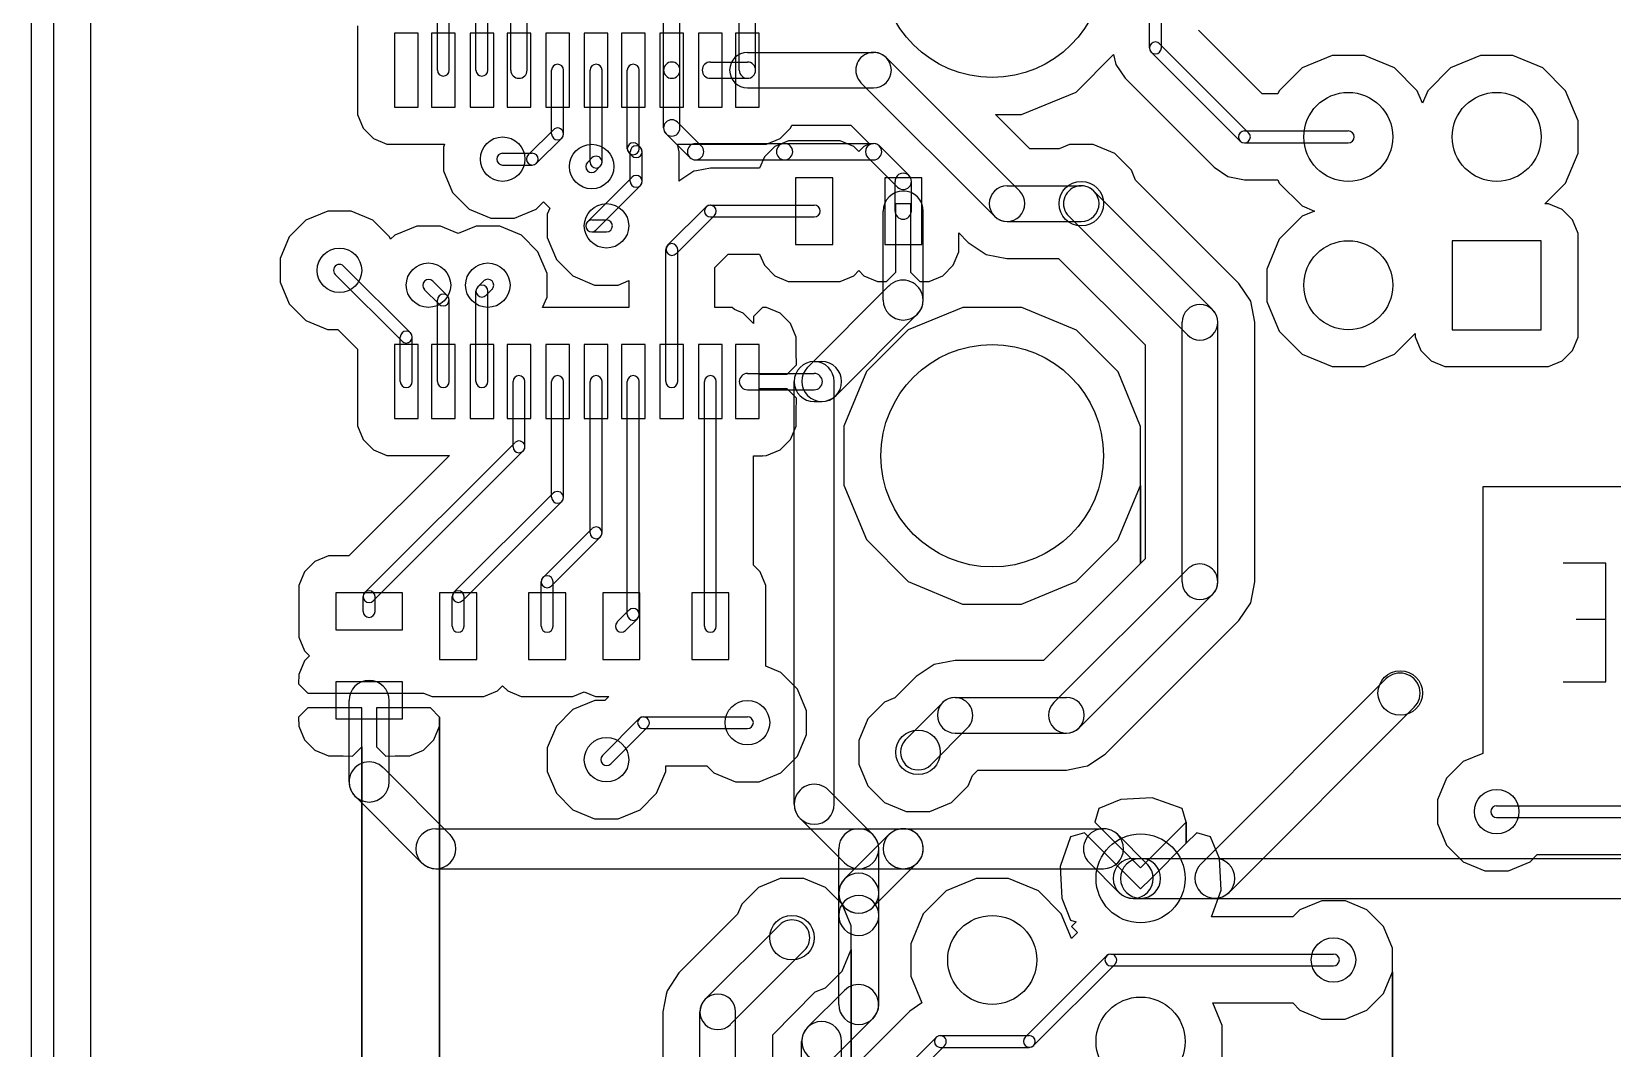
# Model space of a CAD drawing. Extents: x -29274 to 69862, y 24345 to 162744.
# Drawn here: x -8575 to 2080, y 58224 to 65080 of the extents above; entities that cross this region are included whole.
import ezdxf

# ---------------------------------------------------------------- set-up
doc = ezdxf.new("R2010")
doc.units = 0
doc.layers.add('BLACK', color=1, linetype='CONTINUOUS')

msp = doc.modelspace()

# ---------------------------------------------------------------- linework, layer by layer
at = {"layer": 'BLACK'}
for p, q in [((-8575, 26120), (-8575, 77770)), ((-8425, 26120), (-8425, 77770)), ((-8175, 26230), (-8175, 77445)), ((-8175, 26230), (-8175, 77445)), ((-3805, 64820), (-3805, 66520)), ((-3695, 64820), (-3695, 66520)), ((-5580, 64820), (-5580, 66430)), ((-5500, 64820), (-5500, 66430)), ((-1040, 64970), (-1040, 66070)), ((-960, 64970), (-960, 66070)), ((-4315, 64820), (-4315, 65810)), ((-4205, 64820), (-4205, 65810)), ((-5345, 64820), (-5345, 65480)), ((-5235, 64820), (-5235, 65480)), ((-5840, 64820), (-5840, 65220)), ((-5760, 64820), (-5760, 65220)), ((-6379, 65120), (-6379, 65021)), ((-6379, 65120), (-6379, 65021)), ((-6379, 65021), (-6379, 64521)), ((-6379, 65021), (-6379, 64521)), ((-5970, 65070), (-6130, 65070)), ((-6130, 65070), (-6130, 64570)), ((-5970, 64570), (-5970, 65070)), ((-5720, 65070), (-5880, 65070)), ((-5880, 65070), (-5880, 64570)), ((-5720, 64570), (-5720, 65070)), ((-5460, 65070), (-5620, 65070)), ((-5620, 65070), (-5620, 64570)), ((-5460, 64570), (-5460, 65070)), ((-5210, 65070), (-5370, 65070)), ((-5370, 65070), (-5370, 64570)), ((-5210, 64570), (-5210, 65070)), ((-4950, 65070), (-5110, 65070)), ((-5110, 65070), (-5110, 64570)), ((-4950, 64570), (-4950, 65070)), ((-4690, 65070), (-4850, 65070)), ((-4850, 65070), (-4850, 64570)), ((-4690, 64570), (-4690, 65070)), ((-4440, 65070), (-4600, 65070)), ((-4600, 65070), (-4600, 64570)), ((-4440, 64570), (-4440, 65070)), ((-4180, 65070), (-4340, 65070)), ((-4340, 65070), (-4340, 64570)), ((-4180, 64570), (-4180, 65070)), ((-3920, 65070), (-4080, 65070)), ((-4080, 65070), (-4080, 64570)), ((-3920, 64570), (-3920, 65070)), ((-3670, 65070), (-3830, 65070)), ((-3830, 65070), (-3830, 64570)), ((-3670, 64570), (-3670, 65070)), ((-972, 64998), (-372, 64398)), ((-280, 64660), (-710, 65090)), ((-280, 64660), (-710, 65090)), ((-3750, 64940), (-2900, 64940)), ((-1915, 64005), (-2815, 64905)), ((-1534, 64672), (-1282, 64925)), ((-1534, 64672), (-1282, 64925)), ((-1282, 64925), (-1268, 64859)), ((-1282, 64925), (-1268, 64859)), ((-1028, 64942), (-428, 64342)), ((191, 64919), (-11, 64835)), ((191, 64919), (-11, 64835)), ((409, 64919), (191, 64919)), ((409, 64919), (191, 64919)), ((611, 64835), (409, 64919)), ((611, 64835), (409, 64919)), ((1191, 64919), (989, 64835)), ((1191, 64919), (989, 64835)), ((1409, 64919), (1191, 64919)), ((1409, 64919), (1191, 64919)), ((1611, 64835), (1409, 64919)), ((1611, 64835), (1409, 64919)), ((-5070, 64390), (-5070, 64820)), ((-4990, 64390), (-4990, 64820)), ((-4810, 64200), (-4810, 64820)), ((-4730, 64200), (-4730, 64820)), ((-4560, 64290), (-4560, 64820)), ((-4480, 64290), (-4480, 64820)), ((-4315, 64430), (-4315, 64820)), ((-4205, 64430), (-4205, 64820)), ((-4000, 64875), (-3750, 64875)), ((-1268, 64859), (-1205, 64765)), ((-1268, 64859), (-1205, 64765)), ((-11, 64835), (-165, 64681)), ((-11, 64835), (-165, 64681)), ((765, 64681), (611, 64835)), ((765, 64681), (611, 64835)), ((989, 64835), (835, 64681)), ((989, 64835), (835, 64681)), ((1765, 64681), (1611, 64835)), ((1765, 64681), (1611, 64835)), ((-4000, 64765), (-3750, 64765)), ((-3750, 64700), (-2900, 64700)), ((-2085, 63835), (-2985, 64735)), ((-1205, 64765), (-605, 64165)), ((-1205, 64765), (-605, 64165)), ((-165, 64681), (-174, 64660)), ((-165, 64681), (-174, 64660)), ((800, 64597), (765, 64681)), ((800, 64597), (765, 64681)), ((835, 64681), (800, 64597)), ((835, 64681), (800, 64597)), ((1849, 64479), (1765, 64681)), ((1849, 64479), (1765, 64681)), ((-6130, 64570), (-5970, 64570)), ((-5880, 64570), (-5720, 64570)), ((-5620, 64570), (-5460, 64570)), ((-5370, 64570), (-5210, 64570)), ((-5110, 64570), (-4950, 64570)), ((-4850, 64570), (-4690, 64570)), ((-4600, 64570), (-4440, 64570)), ((-4340, 64570), (-4180, 64570)), ((-4080, 64570), (-3920, 64570)), ((-3830, 64570), (-3670, 64570)), ((-1902, 64520), (-1534, 64672)), ((-1902, 64520), (-1534, 64672)), ((-174, 64660), (-280, 64660)), ((-174, 64660), (-280, 64660)), ((-6379, 64521), (-6341, 64429)), ((-6379, 64521), (-6341, 64429)), ((-4221, 64469), (-4061, 64309)), ((-1847, 64290), (-2077, 64520)), ((-2077, 64520), (-1902, 64520)), ((-1847, 64290), (-2077, 64520)), ((-2077, 64520), (-1902, 64520)), ((1849, 64261), (1849, 64479)), ((1849, 64261), (1849, 64479)), ((-6341, 64429), (-6271, 64359)), ((-6341, 64429), (-6271, 64359)), ((-6271, 64359), (-6180, 64321)), ((-6271, 64359), (-6180, 64321)), ((-5228, 64248), (-5058, 64418)), ((-5172, 64192), (-5002, 64362)), ((-4299, 64391), (-4139, 64231)), ((-3621, 64321), (-3529, 64359)), ((-3621, 64321), (-3529, 64359)), ((-3529, 64359), (-3459, 64429)), ((-3529, 64359), (-3459, 64429)), ((-3459, 64429), (-3451, 64450)), ((-3459, 64429), (-3451, 64450)), ((-3451, 64450), (-3054, 64450)), ((-3451, 64450), (-3054, 64450)), ((-3054, 64450), (-2927, 64323)), ((-3054, 64450), (-2927, 64323)), ((-400, 64410), (300, 64410)), ((-6180, 64321), (-6081, 64321)), ((-6180, 64321), (-6081, 64321)), ((-6081, 64321), (-5930, 64321)), ((-6081, 64321), (-5930, 64321)), ((-5930, 64321), (-5921, 64321)), ((-5930, 64321), (-5921, 64321)), ((-5921, 64321), (-5831, 64321)), ((-5921, 64321), (-5831, 64321)), ((-5831, 64321), (-5791, 64321)), ((-5831, 64321), (-5791, 64321)), ((-5791, 64321), (-5799, 64300)), ((-5791, 64321), (-5799, 64300)), ((-5799, 64300), (-5799, 64141)), ((-5799, 64300), (-5799, 64141)), ((-5400, 64260), (-5200, 64260)), ((-4548, 64262), (-4528, 64242)), ((-4540, 64070), (-4540, 64270)), ((-4492, 64318), (-4472, 64298)), ((-4460, 64070), (-4460, 64270)), ((-4210, 64270), (-4221, 64320)), ((-4221, 64320), (-4160, 64320)), ((-4210, 64270), (-4221, 64320)), ((-4221, 64320), (-4160, 64320)), ((-4210, 64071), (-4210, 64270)), ((-4210, 64071), (-4210, 64270)), ((-4160, 64320), (-4160, 64322)), ((-4160, 64322), (-4158, 64320)), ((-4160, 64320), (-4160, 64322)), ((-4160, 64322), (-4158, 64320)), ((-4158, 64320), (-4131, 64321)), ((-4158, 64320), (-4131, 64321)), ((-4131, 64321), (-4131, 64322)), ((-4131, 64322), (-4130, 64321)), ((-4131, 64321), (-4131, 64322)), ((-4131, 64322), (-4130, 64321)), ((-4130, 64321), (-4031, 64321)), ((-4130, 64321), (-4031, 64321)), ((-4100, 64325), (-3500, 64325)), ((-4031, 64321), (-3880, 64321)), ((-4031, 64321), (-3880, 64321)), ((-3880, 64321), (-3871, 64321)), ((-3880, 64321), (-3871, 64321)), ((-3871, 64321), (-3781, 64321)), ((-3871, 64321), (-3781, 64321)), ((-3781, 64321), (-3621, 64321)), ((-3781, 64321), (-3621, 64321)), ((-3566, 64306), (-3636, 64236)), ((-3566, 64306), (-3636, 64236)), ((-3474, 64344), (-3566, 64306)), ((-3474, 64344), (-3566, 64306)), ((-3500, 64325), (-2900, 64325)), ((-3224, 64344), (-3474, 64344)), ((-3224, 64344), (-3474, 64344)), ((-3125, 64344), (-3224, 64344)), ((-3125, 64344), (-3224, 64344)), ((-3034, 64306), (-3125, 64344)), ((-3034, 64306), (-3125, 64344)), ((-3000, 64272), (-3034, 64306)), ((-3000, 64272), (-3034, 64306)), ((-2966, 64306), (-3000, 64272)), ((-2966, 64306), (-3000, 64272)), ((-2927, 64323), (-2966, 64306)), ((-2927, 64323), (-2966, 64306)), ((-2661, 64109), (-2861, 64309)), ((-1649, 64290), (-1847, 64290)), ((-1649, 64290), (-1847, 64290)), ((-1579, 64319), (-1649, 64290)), ((-1579, 64319), (-1649, 64290)), ((-1420, 64319), (-1579, 64319)), ((-1420, 64319), (-1579, 64319)), ((-1274, 64258), (-1420, 64319)), ((-1274, 64258), (-1420, 64319)), ((-1162, 64146), (-1274, 64258)), ((-1162, 64146), (-1274, 64258)), ((-400, 64330), (300, 64330)), ((1765, 64059), (1849, 64261)), ((1765, 64059), (1849, 64261)), ((-5400, 64180), (-5200, 64180)), ((-4828, 64198), (-4798, 64228)), ((-4772, 64142), (-4742, 64172)), ((-4100, 64215), (-3500, 64215)), ((-4000, 64160), (-4094, 64142)), ((-4000, 64160), (-4094, 64142)), ((-3668, 64160), (-4000, 64160)), ((-3668, 64160), (-4000, 64160)), ((-3636, 64236), (-3668, 64160)), ((-3636, 64236), (-3668, 64160)), ((-3500, 64215), (-2900, 64215)), ((-2739, 64031), (-2939, 64231)), ((-1134, 64078), (-1162, 64146)), ((-1134, 64078), (-1162, 64146)), ((-605, 64165), (-511, 64102)), ((-605, 64165), (-511, 64102)), ((-5799, 64141), (-5738, 63994)), ((-5799, 64141), (-5738, 63994)), ((-4528, 64098), (-4828, 63798)), ((-4472, 64042), (-4772, 63742)), ((-4206, 64075), (-4210, 64071)), ((-4206, 64075), (-4210, 64071)), ((-4112, 64138), (-4206, 64075)), ((-4112, 64138), (-4206, 64075)), ((-4094, 64142), (-4112, 64138)), ((-4094, 64142), (-4112, 64138)), ((-3425, 64095), (-3425, 63645)), ((-3175, 64095), (-3425, 64095)), ((-3175, 63645), (-3175, 64095)), ((-2825, 64095), (-2825, 63645)), ((-2575, 64095), (-2825, 64095)), ((-2755, 63870), (-2755, 64070)), ((-2645, 63870), (-2645, 64070)), ((-2575, 63645), (-2575, 64095)), ((-2000, 64040), (-1500, 64040)), ((-441, 63384), (-1134, 64078)), ((-441, 63384), (-1134, 64078)), ((-511, 64102), (-400, 64080)), ((-511, 64102), (-400, 64080)), ((-400, 64080), (-174, 64080)), ((-400, 64080), (-174, 64080)), ((-174, 64080), (-165, 64059)), ((-174, 64080), (-165, 64059)), ((-165, 64059), (-11, 63905)), ((-165, 64059), (-11, 63905)), ((1625, 63919), (1765, 64059)), ((1625, 63919), (1765, 64059)), ((-5738, 63994), (-5626, 63882)), ((-5738, 63994), (-5626, 63882)), ((-5174, 63882), (-5125, 63931)), ((-5174, 63882), (-5125, 63931)), ((-5125, 63931), (-5083, 63889)), ((-5125, 63931), (-5083, 63889)), ((-616, 63205), (-1415, 64004)), ((-6579, 63869), (-6726, 63808)), ((-6579, 63869), (-6726, 63808)), ((-6420, 63869), (-6579, 63869)), ((-6420, 63869), (-6579, 63869)), ((-6274, 63808), (-6420, 63869)), ((-6274, 63808), (-6420, 63869)), ((-5626, 63882), (-5480, 63821)), ((-5626, 63882), (-5480, 63821)), ((-5321, 63821), (-5174, 63882)), ((-5321, 63821), (-5174, 63882)), ((-5083, 63889), (-5099, 63850)), ((-5083, 63889), (-5099, 63850)), ((-5099, 63850), (-5099, 63691)), ((-5099, 63850), (-5099, 63691)), ((-4029, 63898), (-4288, 63639)), ((-3972, 63841), (-4231, 63582)), ((-4000, 63910), (-3300, 63910)), ((-4000, 63830), (-3300, 63830)), ((-2835, 63270), (-2835, 63870)), ((-2750, 63820), (-2750, 63920)), ((-2750, 63920), (-2650, 63920)), ((-2750, 63820), (-2750, 63920)), ((-2750, 63920), (-2650, 63920)), ((-2650, 63920), (-2650, 63820)), ((-2650, 63920), (-2650, 63820)), ((-2565, 63270), (-2565, 63870)), ((-785, 63036), (-1584, 63835)), ((-11, 63835), (-165, 63681)), ((-11, 63835), (-165, 63681)), ((-11, 63905), (73, 63870)), ((-11, 63905), (73, 63870)), ((73, 63870), (-11, 63835)), ((73, 63870), (-11, 63835)), ((1650, 63919), (1625, 63919)), ((1650, 63919), (1625, 63919)), ((1741, 63881), (1650, 63919)), ((1741, 63881), (1650, 63919)), ((1811, 63811), (1741, 63881)), ((1811, 63811), (1741, 63881)), ((-6726, 63808), (-6838, 63696)), ((-6726, 63808), (-6838, 63696)), ((-6162, 63696), (-6274, 63808)), ((-6162, 63696), (-6274, 63808)), ((-5979, 63769), (-6126, 63708)), ((-5979, 63769), (-6126, 63708)), ((-5820, 63769), (-5979, 63769)), ((-5820, 63769), (-5979, 63769)), ((-5700, 63719), (-5820, 63769)), ((-5700, 63719), (-5820, 63769)), ((-5579, 63769), (-5700, 63719)), ((-5579, 63769), (-5700, 63719)), ((-5420, 63769), (-5579, 63769)), ((-5420, 63769), (-5579, 63769)), ((-5480, 63821), (-5321, 63821)), ((-5480, 63821), (-5321, 63821)), ((-5274, 63708), (-5420, 63769)), ((-5274, 63708), (-5420, 63769)), ((-4800, 63810), (-4700, 63810)), ((-4800, 63730), (-4700, 63730)), ((-2750, 63770), (-2750, 63820)), ((-2750, 63770), (-2750, 63820)), ((-2750, 63457), (-2750, 63770)), ((-2750, 63457), (-2750, 63770)), ((-2650, 63820), (-2650, 63770)), ((-2650, 63820), (-2650, 63770)), ((-2650, 63770), (-2650, 63457)), ((-2650, 63770), (-2650, 63457)), ((-2326, 63694), (-2326, 63723)), ((-2326, 63723), (-2264, 63661)), ((-2326, 63694), (-2326, 63723)), ((-2326, 63723), (-2264, 63661)), ((-2000, 63800), (-1500, 63800)), ((1849, 63719), (1811, 63811)), ((1849, 63719), (1811, 63811)), ((1849, 63119), (1849, 63719)), ((1849, 63119), (1849, 63719)), ((-6838, 63696), (-6899, 63550)), ((-6838, 63696), (-6899, 63550)), ((-6155, 63680), (-6162, 63696)), ((-6155, 63680), (-6162, 63696)), ((-6126, 63708), (-6155, 63680)), ((-6126, 63708), (-6155, 63680)), ((-5162, 63596), (-5274, 63708)), ((-5162, 63596), (-5274, 63708)), ((-5099, 63691), (-5038, 63544)), ((-5099, 63691), (-5038, 63544)), ((-3425, 63645), (-3175, 63645)), ((-2825, 63645), (-2575, 63645)), ((-2326, 63595), (-2326, 63694)), ((-2326, 63595), (-2326, 63694)), ((-2264, 63661), (-2262, 63658)), ((-2264, 63661), (-2262, 63658)), ((-2262, 63658), (-2142, 63578)), ((-2262, 63658), (-2142, 63578)), ((-165, 63681), (-249, 63479)), ((-165, 63681), (-249, 63479)), ((1600, 63670), (1000, 63670)), ((1000, 63670), (1000, 63070)), ((1600, 63070), (1600, 63670)), ((-6899, 63550), (-6899, 63391)), ((-6899, 63550), (-6899, 63391)), ((-5101, 63449), (-5162, 63596)), ((-5101, 63449), (-5162, 63596)), ((-5038, 63544), (-4926, 63432)), ((-5038, 63544), (-4926, 63432)), ((-4300, 62720), (-4300, 63610)), ((-4220, 62720), (-4220, 63610)), ((-3970, 63490), (-3880, 63580)), ((-3970, 63490), (-3880, 63580)), ((-3880, 63580), (-3668, 63580)), ((-3880, 63580), (-3668, 63580)), ((-3668, 63580), (-3636, 63504)), ((-3668, 63580), (-3636, 63504)), ((-3636, 63504), (-3566, 63434)), ((-3636, 63504), (-3566, 63434)), ((-2434, 63434), (-2364, 63504)), ((-2434, 63434), (-2364, 63504)), ((-2364, 63504), (-2326, 63595)), ((-2364, 63504), (-2326, 63595)), ((-2142, 63578), (-2001, 63550)), ((-2142, 63578), (-2001, 63550)), ((-2001, 63550), (-2001, 63551)), ((-2001, 63551), (-2000, 63550)), ((-2001, 63550), (-2001, 63551)), ((-2001, 63551), (-2000, 63550)), ((-2000, 63550), (-1654, 63550)), ((-2000, 63550), (-1654, 63550)), ((-1654, 63550), (-1070, 62967)), ((-1654, 63550), (-1070, 62967)), ((-6078, 62992), (-6528, 63442)), ((-6022, 63048), (-6472, 63498)), ((-5871, 63398), (-5772, 63299)), ((-5528, 63398), (-5568, 63358)), ((-5101, 63290), (-5101, 63449)), ((-5101, 63290), (-5101, 63449)), ((-4926, 63432), (-4780, 63371)), ((-4926, 63432), (-4780, 63371)), ((-4621, 63371), (-4550, 63401)), ((-4621, 63371), (-4550, 63401)), ((-4550, 63401), (-4550, 63219)), ((-4550, 63401), (-4550, 63219)), ((-3970, 63219), (-3970, 63490)), ((-3970, 63219), (-3970, 63490)), ((-3566, 63434), (-3475, 63396)), ((-3566, 63434), (-3475, 63396)), ((-3126, 63396), (-3034, 63434)), ((-3126, 63396), (-3034, 63434)), ((-3034, 63434), (-3000, 63468)), ((-3034, 63434), (-3000, 63468)), ((-3000, 63468), (-2966, 63434)), ((-3000, 63468), (-2966, 63434)), ((-2966, 63434), (-2874, 63396)), ((-2966, 63434), (-2874, 63396)), ((-2812, 63395), (-2750, 63457)), ((-2812, 63395), (-2750, 63457)), ((-2650, 63457), (-2588, 63395)), ((-2650, 63457), (-2588, 63395)), ((-2526, 63396), (-2434, 63434)), ((-2526, 63396), (-2434, 63434)), ((-249, 63479), (-249, 63261)), ((-249, 63479), (-249, 63261)), ((-6899, 63391), (-6838, 63244)), ((-6899, 63391), (-6838, 63244)), ((-5928, 63341), (-5829, 63242)), ((-5580, 62720), (-5580, 63330)), ((-5472, 63342), (-5512, 63302)), ((-5500, 62720), (-5500, 63330)), ((-4780, 63371), (-4621, 63371)), ((-4780, 63371), (-4621, 63371)), ((-3475, 63396), (-3376, 63396)), ((-3475, 63396), (-3376, 63396)), ((-3376, 63396), (-3126, 63396)), ((-3376, 63396), (-3126, 63396)), ((-3345, 62816), (-2796, 63365)), ((-2874, 63396), (-2812, 63395)), ((-2874, 63396), (-2812, 63395)), ((-2588, 63395), (-2526, 63396)), ((-2588, 63395), (-2526, 63396)), ((-438, 63382), (-441, 63384)), ((-438, 63382), (-441, 63384)), ((-358, 63262), (-438, 63382)), ((-358, 63262), (-438, 63382)), ((-6838, 63244), (-6726, 63132)), ((-6838, 63244), (-6726, 63132)), ((-5840, 62720), (-5840, 63270)), ((-5760, 62720), (-5760, 63270)), ((-5131, 63219), (-5101, 63290)), ((-5131, 63219), (-5101, 63290)), ((-4999, 63219), (-5131, 63219)), ((-4999, 63219), (-5131, 63219)), ((-4900, 63219), (-4999, 63219)), ((-4900, 63219), (-4999, 63219)), ((-4899, 63219), (-4900, 63219)), ((-4899, 63219), (-4900, 63219)), ((-4739, 63219), (-4899, 63219)), ((-4739, 63219), (-4899, 63219)), ((-4649, 63219), (-4739, 63219)), ((-4649, 63219), (-4739, 63219)), ((-4640, 63219), (-4649, 63219)), ((-4640, 63219), (-4649, 63219)), ((-4550, 63219), (-4640, 63219)), ((-4550, 63219), (-4640, 63219)), ((-3969, 63219), (-3970, 63219)), ((-3969, 63219), (-3970, 63219)), ((-3879, 63219), (-3969, 63219)), ((-3879, 63219), (-3969, 63219)), ((-3852, 63220), (-3879, 63219)), ((-3852, 63220), (-3879, 63219)), ((-3838, 63206), (-3852, 63220)), ((-3838, 63206), (-3852, 63220)), ((-3779, 63181), (-3838, 63206)), ((-3779, 63181), (-3838, 63206)), ((-3648, 63220), (-3710, 63158)), ((-3648, 63220), (-3710, 63158)), ((-3621, 63219), (-3648, 63220)), ((-3621, 63219), (-3648, 63220)), ((-3529, 63181), (-3621, 63219)), ((-3529, 63181), (-3621, 63219)), ((-2298, 63220), (-2666, 63068)), ((-2298, 63220), (-2666, 63068)), ((-1900, 63220), (-2298, 63220)), ((-1900, 63220), (-2298, 63220)), ((-1533, 63067), (-1900, 63220)), ((-1533, 63067), (-1900, 63220)), ((-330, 63120), (-358, 63262)), ((-330, 63120), (-358, 63262)), ((-249, 63261), (-165, 63059)), ((-249, 63261), (-165, 63059)), ((-6726, 63132), (-6580, 63071)), ((-6726, 63132), (-6580, 63071)), ((-3710, 63112), (-3779, 63181)), ((-3710, 63112), (-3779, 63181)), ((-3710, 63158), (-3710, 63112)), ((-3710, 63158), (-3710, 63112)), ((-3459, 63111), (-3529, 63181)), ((-3459, 63111), (-3529, 63181)), ((-3421, 63020), (-3459, 63111)), ((-3421, 63020), (-3459, 63111)), ((-3154, 62625), (-2605, 63174)), ((-820, 61370), (-820, 63120)), ((-580, 61370), (-580, 63120)), ((-330, 61370), (-330, 63120)), ((-330, 61370), (-330, 63120)), ((1849, 63020), (1849, 63119)), ((1849, 63020), (1849, 63119)), ((-6580, 63071), (-6511, 63071)), ((-6580, 63071), (-6511, 63071)), ((-6511, 63071), (-6379, 62939)), ((-6511, 63071), (-6379, 62939)), ((-6090, 62720), (-6090, 63020)), ((-6010, 62720), (-6010, 63020)), ((-3421, 62921), (-3421, 63020)), ((-3421, 62921), (-3421, 63020)), ((-2666, 63068), (-2947, 62787)), ((-2666, 63068), (-2947, 62787)), ((-1252, 62786), (-1533, 63067)), ((-1252, 62786), (-1533, 63067)), ((-165, 63059), (-11, 62905)), ((-165, 63059), (-11, 62905)), ((611, 62905), (751, 63045)), ((611, 62905), (751, 63045)), ((751, 63045), (751, 63021)), ((751, 63045), (751, 63021)), ((751, 63021), (789, 62929)), ((751, 63021), (789, 62929)), ((1000, 63070), (1600, 63070)), ((1811, 62929), (1849, 63020)), ((1811, 62929), (1849, 63020)), ((-6379, 62939), (-6379, 62921)), ((-6379, 62939), (-6379, 62921)), ((-6379, 62921), (-6379, 62421)), ((-6379, 62921), (-6379, 62421)), ((-5970, 62970), (-6130, 62970)), ((-6130, 62970), (-6130, 62470)), ((-5970, 62470), (-5970, 62970)), ((-5720, 62970), (-5880, 62970)), ((-5880, 62970), (-5880, 62470)), ((-5720, 62470), (-5720, 62970)), ((-5460, 62970), (-5620, 62970)), ((-5620, 62970), (-5620, 62470)), ((-5460, 62470), (-5460, 62970)), ((-5210, 62970), (-5370, 62970)), ((-5370, 62970), (-5370, 62470)), ((-5210, 62470), (-5210, 62970)), ((-4950, 62970), (-5110, 62970)), ((-5110, 62970), (-5110, 62470)), ((-4950, 62470), (-4950, 62970)), ((-4690, 62970), (-4850, 62970)), ((-4850, 62970), (-4850, 62470)), ((-4690, 62470), (-4690, 62970)), ((-4440, 62970), (-4600, 62970)), ((-4600, 62970), (-4600, 62470)), ((-4440, 62470), (-4440, 62970)), ((-4180, 62970), (-4340, 62970)), ((-4340, 62970), (-4340, 62470)), ((-4180, 62470), (-4180, 62970)), ((-3920, 62970), (-4080, 62970)), ((-4080, 62970), (-4080, 62470)), ((-3920, 62470), (-3920, 62970)), ((-3670, 62970), (-3830, 62970)), ((-3830, 62970), (-3830, 62470)), ((-3670, 62470), (-3670, 62970)), ((-3420, 62832), (-3421, 62921)), ((-3420, 62832), (-3421, 62921)), ((-1070, 62967), (-1070, 61524)), ((-1070, 62967), (-1070, 61524)), ((-11, 62905), (191, 62821)), ((-11, 62905), (191, 62821)), ((409, 62821), (611, 62905)), ((409, 62821), (611, 62905)), ((789, 62929), (859, 62859)), ((789, 62929), (859, 62859)), ((1741, 62859), (1811, 62929)), ((1741, 62859), (1811, 62929)), ((-3750, 62775), (-3300, 62775)), ((-3671, 62670), (-3671, 62770)), ((-3671, 62770), (-3482, 62770)), ((-3671, 62670), (-3671, 62770)), ((-3671, 62770), (-3482, 62770)), ((-3482, 62770), (-3420, 62832)), ((-3482, 62770), (-3420, 62832)), ((-3300, 62855), (-3250, 62855)), ((-2947, 62787), (-3100, 62420)), ((-2947, 62787), (-3100, 62420)), ((-1100, 62418), (-1252, 62786)), ((-1100, 62418), (-1252, 62786)), ((191, 62821), (409, 62821)), ((191, 62821), (409, 62821)), ((859, 62859), (950, 62821)), ((859, 62859), (950, 62821)), ((950, 62821), (1049, 62821)), ((950, 62821), (1049, 62821)), ((1049, 62821), (1649, 62821)), ((1049, 62821), (1649, 62821)), ((1649, 62821), (1741, 62859)), ((1649, 62821), (1741, 62859)), ((-5330, 62280), (-5330, 62720)), ((-5250, 62280), (-5250, 62720)), ((-5070, 61940), (-5070, 62720)), ((-4990, 61940), (-4990, 62720)), ((-4810, 61700), (-4810, 62720)), ((-4730, 61700), (-4730, 62720)), ((-4560, 61150), (-4560, 62720)), ((-4480, 61150), (-4480, 62720)), ((-4040, 61070), (-4040, 62720)), ((-3960, 61070), (-3960, 62720)), ((-3750, 62665), (-3300, 62665)), ((-3650, 62670), (-3671, 62670)), ((-3650, 62670), (-3671, 62670)), ((-3482, 62670), (-3650, 62670)), ((-3482, 62670), (-3650, 62670)), ((-3420, 62608), (-3482, 62670)), ((-3420, 62608), (-3482, 62670)), ((-3435, 59870), (-3435, 62720)), ((-3165, 59870), (-3165, 62720)), ((-3421, 62519), (-3420, 62608)), ((-3421, 62519), (-3420, 62608)), ((-3300, 62585), (-3250, 62585)), ((-6130, 62470), (-5970, 62470)), ((-5880, 62470), (-5720, 62470)), ((-5620, 62470), (-5460, 62470)), ((-5370, 62470), (-5210, 62470)), ((-5110, 62470), (-4950, 62470)), ((-4850, 62470), (-4690, 62470)), ((-4600, 62470), (-4440, 62470)), ((-4340, 62470), (-4180, 62470)), ((-4080, 62470), (-3920, 62470)), ((-3830, 62470), (-3670, 62470)), ((-3421, 62420), (-3421, 62519)), ((-3421, 62420), (-3421, 62519)), ((-6379, 62421), (-6341, 62329)), ((-6379, 62421), (-6341, 62329)), ((-3459, 62329), (-3421, 62420)), ((-3459, 62329), (-3421, 62420)), ((-3100, 62420), (-3100, 62022)), ((-3100, 62420), (-3100, 62022)), ((-1100, 62020), (-1100, 62418)), ((-1100, 62020), (-1100, 62418)), ((-6341, 62329), (-6271, 62259)), ((-6341, 62329), (-6271, 62259)), ((-6328, 61298), (-5318, 62308)), ((-6272, 61242), (-5262, 62252)), ((-6271, 62259), (-6180, 62221)), ((-6271, 62259), (-6180, 62221)), ((-3621, 62221), (-3529, 62259)), ((-3621, 62221), (-3529, 62259)), ((-3529, 62259), (-3459, 62329)), ((-3529, 62259), (-3459, 62329)), ((-5759, 62221), (-6436, 61544)), ((-5759, 62221), (-6436, 61544)), ((-6180, 62221), (-6081, 62221)), ((-6180, 62221), (-6081, 62221)), ((-6081, 62221), (-5930, 62221)), ((-6081, 62221), (-5930, 62221)), ((-5930, 62221), (-5921, 62221)), ((-5930, 62221), (-5921, 62221)), ((-5921, 62221), (-5831, 62221)), ((-5921, 62221), (-5831, 62221)), ((-5831, 62221), (-5759, 62221)), ((-5831, 62221), (-5759, 62221)), ((-3710, 61482), (-3710, 62220)), ((-3710, 62220), (-3650, 62220)), ((-3710, 61482), (-3710, 62220)), ((-3710, 62220), (-3650, 62220)), ((-3650, 62220), (-3650, 62222)), ((-3650, 62222), (-3648, 62220)), ((-3650, 62220), (-3650, 62222)), ((-3650, 62222), (-3648, 62220)), ((-3648, 62220), (-3621, 62221)), ((-3648, 62220), (-3621, 62221)), ((-3100, 62022), (-2948, 61654)), ((-3100, 62022), (-2948, 61654)), ((-1253, 61653), (-1100, 62020)), ((-1253, 61653), (-1100, 62020)), ((-1100, 61494), (-1100, 62020)), ((-1100, 62020), (-1100, 61494)), ((-1100, 61494), (-1100, 62020)), ((-1100, 62020), (-1100, 61494)), ((-5728, 61299), (-5059, 61968)), ((-5671, 61242), (-5002, 61911)), ((4354, 62010), (1206, 62010)), ((1206, 62010), (1206, 60213)), ((4354, 62010), (1206, 62010)), ((1206, 62010), (1206, 60213)), ((-4799, 61728), (-5128, 61399)), ((-4742, 61671), (-5071, 61342)), ((-2948, 61654), (-2667, 61373)), ((-2948, 61654), (-2667, 61373)), ((-1534, 61372), (-1253, 61653)), ((-1534, 61372), (-1253, 61653)), ((-6666, 61506), (-6736, 61436)), ((-6666, 61506), (-6736, 61436)), ((-6574, 61544), (-6666, 61506)), ((-6574, 61544), (-6666, 61506)), ((-6436, 61544), (-6574, 61544)), ((-6436, 61544), (-6574, 61544)), ((-3664, 61436), (-3710, 61482)), ((-3664, 61436), (-3710, 61482)), ((-1100, 61494), (-1754, 60840)), ((-1100, 61494), (-1754, 60840)), ((-1070, 61524), (-1100, 61494)), ((-1070, 61524), (-1100, 61494)), ((2035, 61496), (1749, 61496)), ((2035, 60696), (2035, 61496)), ((-6736, 61436), (-6774, 61345)), ((-6736, 61436), (-6774, 61345)), ((-3626, 61344), (-3664, 61436)), ((-3626, 61344), (-3664, 61436)), ((-2667, 61373), (-2300, 61220)), ((-2667, 61373), (-2300, 61220)), ((-1685, 60555), (-785, 61455)), ((-6774, 61345), (-6774, 61246)), ((-6774, 61345), (-6774, 61246)), ((-6075, 61295), (-6525, 61295)), ((-6525, 61295), (-6525, 61045)), ((-6340, 61170), (-6340, 61270)), ((-6260, 61170), (-6260, 61270)), ((-6075, 61045), (-6075, 61295)), ((-5575, 61295), (-5825, 61295)), ((-5825, 61295), (-5825, 60845)), ((-5740, 61070), (-5740, 61270)), ((-5660, 61070), (-5660, 61270)), ((-5575, 60845), (-5575, 61295)), ((-4975, 61295), (-5225, 61295)), ((-5225, 61295), (-5225, 60845)), ((-5140, 61070), (-5140, 61370)), ((-5060, 61070), (-5060, 61370)), ((-4975, 60845), (-4975, 61295)), ((-4475, 61295), (-4725, 61295)), ((-4725, 61295), (-4725, 60845)), ((-4475, 60845), (-4475, 61295)), ((-3875, 61295), (-4125, 61295)), ((-4125, 61295), (-4125, 60845)), ((-3875, 60845), (-3875, 61295)), ((-3626, 60894), (-3626, 61344)), ((-3626, 60894), (-3626, 61344)), ((-1902, 61220), (-1534, 61372)), ((-1902, 61220), (-1534, 61372)), ((-1515, 60385), (-615, 61285)), ((-358, 61228), (-330, 61369)), ((-358, 61228), (-330, 61369)), ((-330, 61369), (-331, 61370)), ((-331, 61370), (-330, 61370)), ((-330, 61369), (-331, 61370)), ((-331, 61370), (-330, 61370)), ((-6774, 61246), (-6774, 60996)), ((-6774, 61246), (-6774, 60996)), ((-4549, 61178), (-4628, 61099)), ((-2300, 61220), (-1902, 61220)), ((-2300, 61220), (-1902, 61220)), ((-438, 61108), (-358, 61228)), ((-438, 61108), (-358, 61228)), ((-4492, 61121), (-4571, 61042)), ((-1338, 60208), (-441, 61107)), ((-1338, 60208), (-441, 61107)), ((-441, 61107), (-439, 61108)), ((-441, 61107), (-439, 61108)), ((-439, 61108), (-438, 61108)), ((-439, 61108), (-438, 61108)), ((2035, 61115), (1835, 61115)), ((-6774, 60996), (-6736, 60904)), ((-6774, 60996), (-6736, 60904)), ((-6525, 61045), (-6075, 61045)), ((-6736, 60904), (-6702, 60870)), ((-6736, 60904), (-6702, 60870)), ((-6702, 60870), (-6736, 60836)), ((-6702, 60870), (-6736, 60836)), ((-5825, 60845), (-5575, 60845)), ((-5225, 60845), (-4975, 60845)), ((-4725, 60845), (-4475, 60845)), ((-4125, 60845), (-3875, 60845)), ((-3626, 60801), (-3626, 60894)), ((-3626, 60801), (-3626, 60894)), ((-6774, 60744), (-6775, 60682)), ((-6774, 60744), (-6775, 60682)), ((-6736, 60836), (-6774, 60744)), ((-6736, 60836), (-6774, 60744)), ((-3524, 60758), (-3626, 60801)), ((-3524, 60758), (-3626, 60801)), ((-3412, 60646), (-3524, 60758)), ((-3412, 60646), (-3524, 60758)), ((-2492, 60812), (-2612, 60732)), ((-2492, 60812), (-2612, 60732)), ((-2350, 60840), (-2492, 60812)), ((-2350, 60840), (-2492, 60812)), ((-1754, 60840), (-2350, 60840)), ((-1754, 60840), (-2350, 60840)), ((-6775, 60682), (-6713, 60620)), ((-6775, 60682), (-6713, 60620)), ((-6075, 60695), (-6525, 60695)), ((-6525, 60695), (-6525, 60445)), ((-6075, 60445), (-6075, 60695)), ((-5526, 60596), (-5434, 60634)), ((-5526, 60596), (-5434, 60634)), ((-5434, 60634), (-5400, 60668)), ((-5434, 60634), (-5400, 60668)), ((-5400, 60668), (-5366, 60634)), ((-5400, 60668), (-5366, 60634)), ((-5366, 60634), (-5275, 60596)), ((-5366, 60634), (-5275, 60596)), ((-4926, 60596), (-4851, 60628)), ((-4926, 60596), (-4851, 60628)), ((-4851, 60628), (-4775, 60596)), ((-4851, 60628), (-4775, 60596)), ((-3351, 60499), (-3412, 60646)), ((-3351, 60499), (-3412, 60646)), ((-2614, 60730), (-2757, 60587)), ((-2614, 60730), (-2757, 60587)), ((-2612, 60732), (-2614, 60730)), ((-2612, 60732), (-2614, 60730)), ((-695, 59466), (554, 60715)), ((1749, 60696), (2035, 60696)), ((-6713, 60620), (-6400, 60620)), ((-6713, 60620), (-6400, 60620)), ((-6435, 60020), (-6435, 60570)), ((-6400, 60620), (-6350, 60620)), ((-6400, 60620), (-6350, 60620)), ((-6350, 60620), (-6250, 60620)), ((-6350, 60620), (-6250, 60620)), ((-6250, 60620), (-6200, 60620)), ((-6250, 60620), (-6200, 60620)), ((-6200, 60620), (-5933, 60620)), ((-6200, 60620), (-5933, 60620)), ((-6165, 60020), (-6165, 60570)), ((-5933, 60620), (-5875, 60596)), ((-5933, 60620), (-5875, 60596)), ((-5875, 60596), (-5776, 60596)), ((-5875, 60596), (-5776, 60596)), ((-5776, 60596), (-5526, 60596)), ((-5776, 60596), (-5526, 60596)), ((-5275, 60596), (-5176, 60596)), ((-5275, 60596), (-5176, 60596)), ((-5176, 60596), (-4926, 60596)), ((-5176, 60596), (-4926, 60596)), ((-4779, 60569), (-4926, 60508)), ((-4779, 60569), (-4926, 60508)), ((-4711, 60569), (-4779, 60569)), ((-4711, 60569), (-4779, 60569)), ((-4775, 60596), (-4684, 60596)), ((-4775, 60596), (-4684, 60596)), ((-4684, 60596), (-4711, 60569)), ((-4684, 60596), (-4711, 60569)), ((-2826, 60558), (-2938, 60446)), ((-2826, 60558), (-2938, 60446)), ((-2757, 60587), (-2826, 60558)), ((-2757, 60587), (-2826, 60558)), ((-2684, 60305), (-2435, 60554)), ((-2350, 60590), (-1600, 60590)), ((-504, 59275), (745, 60524)), ((-6713, 60520), (-6775, 60458)), ((-6713, 60520), (-6775, 60458)), ((-6775, 60458), (-6774, 60396)), ((-6775, 60458), (-6774, 60396)), ((-6350, 60520), (-6713, 60520)), ((-6350, 60520), (-6713, 60520)), ((-6525, 60445), (-6075, 60445)), ((-6350, 60257), (-6350, 60520)), ((-6350, 60257), (-6350, 60520)), ((-5887, 60520), (-6250, 60520)), ((-6250, 60520), (-6250, 60257)), ((-5887, 60520), (-6250, 60520)), ((-6250, 60520), (-6250, 60257)), ((-5825, 60458), (-5887, 60520)), ((-5825, 60458), (-5887, 60520)), ((-5826, 60396), (-5825, 60458)), ((-5826, 60396), (-5825, 60458)), ((-5825, 52140), (-5825, 60458)), ((-5825, 60458), (-5825, 52140)), ((-5825, 52140), (-5825, 60458)), ((-5825, 60458), (-5825, 52140)), ((-4926, 60508), (-5038, 60396)), ((-4926, 60508), (-5038, 60396)), ((-4728, 60199), (-4479, 60448)), ((-4450, 60460), (-3750, 60460)), ((-3351, 60340), (-3351, 60499)), ((-3351, 60340), (-3351, 60499)), ((-2938, 60446), (-2999, 60300)), ((-2938, 60446), (-2999, 60300)), ((-6774, 60396), (-6736, 60304)), ((-6774, 60396), (-6736, 60304)), ((-5864, 60304), (-5826, 60396)), ((-5864, 60304), (-5826, 60396)), ((-5038, 60396), (-5099, 60250)), ((-5038, 60396), (-5099, 60250)), ((-4671, 60142), (-4422, 60391)), ((-4450, 60380), (-3750, 60380)), ((-3412, 60194), (-3351, 60340)), ((-3412, 60194), (-3351, 60340)), ((-2515, 60136), (-2266, 60385)), ((-2350, 60350), (-1600, 60350)), ((-6736, 60304), (-6666, 60234)), ((-6736, 60304), (-6666, 60234)), ((-6666, 60234), (-6575, 60196)), ((-6666, 60234), (-6575, 60196)), ((-6412, 60195), (-6350, 60257)), ((-6412, 60195), (-6350, 60257)), ((-6350, 51615), (-6350, 60257)), ((-6350, 60257), (-6350, 51615)), ((-6350, 51615), (-6350, 60257)), ((-6350, 60257), (-6350, 51615)), ((-6250, 60257), (-6188, 60195)), ((-6250, 60257), (-6188, 60195)), ((-6025, 60196), (-5934, 60234)), ((-6025, 60196), (-5934, 60234)), ((-5934, 60234), (-5864, 60304)), ((-5934, 60234), (-5864, 60304)), ((-5099, 60250), (-5099, 60091)), ((-5099, 60250), (-5099, 60091)), ((-2999, 60300), (-2999, 60141)), ((-2999, 60300), (-2999, 60141)), ((-1458, 60128), (-1338, 60208)), ((-1458, 60128), (-1338, 60208)), ((1206, 60213), (1074, 60158)), ((1206, 60213), (1074, 60158)), ((-6575, 60196), (-6476, 60196)), ((-6575, 60196), (-6476, 60196)), ((-6476, 60196), (-6412, 60195)), ((-6476, 60196), (-6412, 60195)), ((-5755, 59666), (-6204, 60115)), ((-6188, 60195), (-6124, 60196)), ((-6188, 60195), (-6124, 60196)), ((-6124, 60196), (-6025, 60196)), ((-6124, 60196), (-6025, 60196)), ((-4301, 60090), (-4301, 60130)), ((-4301, 60130), (-4024, 60130)), ((-4301, 60090), (-4301, 60130)), ((-4301, 60130), (-4024, 60130)), ((-4024, 60130), (-3976, 60082)), ((-4024, 60130), (-3976, 60082)), ((-3524, 60082), (-3412, 60194)), ((-3524, 60082), (-3412, 60194)), ((-2999, 60141), (-2938, 59994)), ((-2999, 60141), (-2938, 59994)), ((-2233, 60064), (-2197, 60100)), ((-2233, 60064), (-2197, 60100)), ((-2197, 60100), (-1605, 60100)), ((-2197, 60100), (-1605, 60100)), ((-1605, 60100), (-1600, 60099)), ((-1605, 60100), (-1600, 60099)), ((-1600, 60100), (-1483, 60124)), ((-1600, 60100), (-1483, 60124)), ((-1600, 60099), (-1600, 60100)), ((-1600, 60099), (-1600, 60100)), ((-1483, 60124), (-1459, 60128)), ((-1483, 60124), (-1459, 60128)), ((-1459, 60128), (-1458, 60128)), ((-1459, 60128), (-1458, 60128)), ((1074, 60158), (962, 60046)), ((1074, 60158), (962, 60046)), ((-5099, 60091), (-5038, 59944)), ((-5099, 60091), (-5038, 59944)), ((-4362, 59944), (-4301, 60090)), ((-4362, 59944), (-4301, 60090)), ((-3976, 60082), (-3830, 60021)), ((-3976, 60082), (-3830, 60021)), ((-3830, 60021), (-3671, 60021)), ((-3830, 60021), (-3671, 60021)), ((-3671, 60021), (-3524, 60082)), ((-3671, 60021), (-3524, 60082)), ((-2938, 59994), (-2826, 59882)), ((-2938, 59994), (-2826, 59882)), ((-2374, 59882), (-2262, 59994)), ((-2374, 59882), (-2262, 59994)), ((-2262, 59994), (-2233, 60064)), ((-2262, 59994), (-2233, 60064)), ((962, 60046), (901, 59900)), ((962, 60046), (901, 59900)), ((-5946, 59475), (-6395, 59924)), ((-5038, 59944), (-4926, 59832)), ((-5038, 59944), (-4926, 59832)), ((-4474, 59832), (-4362, 59944)), ((-4474, 59832), (-4362, 59944)), ((-2905, 59666), (-3204, 59965)), ((-2826, 59882), (-2680, 59821)), ((-2826, 59882), (-2680, 59821)), ((-2521, 59821), (-2374, 59882)), ((-2521, 59821), (-2374, 59882)), ((-1234, 59902), (-1381, 59842)), ((-1234, 59902), (-1381, 59842)), ((-1021, 59913), (-1234, 59902)), ((-1021, 59913), (-1234, 59902)), ((-819, 59842), (-1021, 59913)), ((-819, 59842), (-1021, 59913)), ((901, 59900), (901, 59741)), ((901, 59900), (901, 59741)), ((-4926, 59832), (-4780, 59771)), ((-4926, 59832), (-4780, 59771)), ((-4621, 59771), (-4474, 59832)), ((-4621, 59771), (-4474, 59832)), ((-2680, 59821), (-2521, 59821)), ((-2680, 59821), (-2521, 59821)), ((-1381, 59842), (-1408, 59748)), ((-1381, 59842), (-1408, 59748)), ((-792, 59748), (-819, 59842)), ((-792, 59748), (-819, 59842)), ((1300, 59860), (6600, 59860)), ((1300, 59780), (6600, 59780)), ((-5850, 59705), (-2700, 59705)), ((-4780, 59771), (-4621, 59771)), ((-4780, 59771), (-4621, 59771)), ((-3096, 59475), (-3395, 59774)), ((-2700, 59705), (-1350, 59705)), ((-1478, 59678), (-1572, 59651)), ((-1478, 59678), (-1572, 59651)), ((-1206, 59405), (-1478, 59678)), ((-1206, 59405), (-1478, 59678)), ((-1408, 59748), (-1100, 59441)), ((-1408, 59748), (-1100, 59441)), ((-1100, 59441), (-792, 59748)), ((-1100, 59441), (-792, 59748)), ((-792, 59608), (-792, 59748)), ((-792, 59748), (-792, 59608)), ((-792, 59608), (-792, 59748)), ((-792, 59748), (-792, 59608)), ((-722, 59678), (-792, 59608)), ((-722, 59678), (-792, 59608)), ((-628, 59651), (-722, 59678)), ((-628, 59651), (-722, 59678)), ((901, 59741), (962, 59594)), ((901, 59741), (962, 59594)), ((-3135, 59270), (-3135, 59570)), ((-3095, 59366), (-2796, 59665)), ((-2865, 59270), (-2865, 59570)), ((-1572, 59651), (-1643, 59449)), ((-1572, 59651), (-1643, 59449)), ((-1055, 59466), (-1254, 59665)), ((-792, 59608), (-1029, 59370)), ((-792, 59608), (-1029, 59370)), ((-568, 59504), (-628, 59651)), ((-568, 59504), (-628, 59651)), ((962, 59594), (1074, 59482)), ((962, 59594), (1074, 59482)), ((-2904, 59175), (-2605, 59474)), ((-1246, 59275), (-1445, 59474)), ((-1150, 59505), (-1100, 59505)), ((-1100, 59505), (-600, 59505)), ((-1100, 59505), (5650, 59505)), ((-557, 59291), (-568, 59504)), ((-557, 59291), (-568, 59504)), ((1074, 59482), (1220, 59421)), ((1074, 59482), (1220, 59421)), ((1379, 59421), (1526, 59482)), ((1379, 59421), (1526, 59482)), ((1526, 59482), (1574, 59530)), ((1526, 59482), (1574, 59530)), ((1574, 59530), (6600, 59530)), ((1574, 59530), (6600, 59530)), ((-5850, 59435), (-2700, 59435)), ((-3529, 59369), (-3676, 59308)), ((-3529, 59369), (-3676, 59308)), ((-3370, 59369), (-3529, 59369)), ((-3370, 59369), (-3529, 59369)), ((-3224, 59308), (-3370, 59369)), ((-3224, 59308), (-3370, 59369)), ((-2700, 59435), (-1350, 59435)), ((-2209, 59369), (-2411, 59285)), ((-2209, 59369), (-2411, 59285)), ((-1991, 59369), (-2209, 59369)), ((-1991, 59369), (-2209, 59369)), ((-1789, 59285), (-1991, 59369)), ((-1789, 59285), (-1991, 59369)), ((-1643, 59449), (-1632, 59236)), ((-1643, 59449), (-1632, 59236)), ((-1171, 59370), (-1206, 59405)), ((-1171, 59370), (-1206, 59405)), ((-1100, 59299), (-1171, 59370)), ((-1100, 59299), (-1171, 59370)), ((-1029, 59370), (-1100, 59299)), ((-1029, 59370), (-1100, 59299)), ((1220, 59421), (1379, 59421)), ((1220, 59421), (1379, 59421)), ((-3676, 59308), (-3788, 59196)), ((-3676, 59308), (-3788, 59196)), ((-3112, 59196), (-3224, 59308)), ((-3112, 59196), (-3224, 59308)), ((-3135, 59120), (-3135, 59270)), ((-2865, 59120), (-2865, 59270)), ((-2411, 59285), (-2565, 59131)), ((-2411, 59285), (-2565, 59131)), ((-1635, 59131), (-1789, 59285)), ((-1635, 59131), (-1789, 59285)), ((-621, 59110), (-557, 59291)), ((-621, 59110), (-557, 59291)), ((-3788, 59196), (-3817, 59128)), ((-3788, 59196), (-3817, 59128)), ((-3051, 59049), (-3112, 59196)), ((-3051, 59049), (-3112, 59196)), ((-1632, 59236), (-1572, 59089)), ((-1632, 59236), (-1572, 59089)), ((-1150, 59235), (-1100, 59235)), ((-1100, 59235), (-600, 59235)), ((-1100, 59235), (5650, 59235)), ((-26, 59158), (-74, 59110)), ((-26, 59158), (-74, 59110)), ((121, 59219), (-26, 59158)), ((121, 59219), (-26, 59158)), ((280, 59219), (121, 59219)), ((280, 59219), (121, 59219)), ((426, 59158), (280, 59219)), ((426, 59158), (280, 59219)), ((538, 59046), (426, 59158)), ((538, 59046), (426, 59158)), ((-3817, 59128), (-4212, 58732)), ((-3817, 59128), (-4212, 58732)), ((-4034, 58555), (-3535, 59054)), ((-3135, 58520), (-3135, 59120)), ((-3051, 58890), (-3051, 59049)), ((-3051, 58890), (-3051, 59049)), ((-2865, 58520), (-2865, 59120)), ((-2565, 59131), (-2649, 58929)), ((-2565, 59131), (-2649, 58929)), ((-1566, 58965), (-1635, 59131)), ((-1566, 58965), (-1635, 59131)), ((-1572, 59089), (-1534, 59078)), ((-1572, 59089), (-1534, 59078)), ((-1534, 59078), (-1566, 59045)), ((-1534, 59078), (-1566, 59045)), ((-1566, 59045), (-1526, 59005)), ((-1566, 59045), (-1526, 59005)), ((-74, 59110), (-621, 59110)), ((-74, 59110), (-621, 59110)), ((599, 58899), (538, 59046)), ((599, 58899), (538, 59046)), ((-2649, 58929), (-2649, 58711)), ((-2649, 58929), (-2649, 58711)), ((-1526, 59005), (-1566, 58965)), ((-1526, 59005), (-1566, 58965)), ((-3865, 58386), (-3366, 58885)), ((-3112, 58744), (-3051, 58890)), ((-3112, 58744), (-3051, 58890)), ((-3051, 58057), (-3051, 58890)), ((-3051, 58890), (-3051, 58057)), ((-3051, 58057), (-3051, 58890)), ((-3051, 58890), (-3051, 58057)), ((-1878, 58299), (-1329, 58848)), ((-1300, 58860), (200, 58860)), ((599, 58740), (599, 58899)), ((599, 58740), (599, 58899)), ((-4212, 58732), (-4292, 58612)), ((-4212, 58732), (-4292, 58612)), ((-3224, 58632), (-3112, 58744)), ((-3224, 58632), (-3112, 58744)), ((-2649, 58711), (-2574, 58530)), ((-2649, 58711), (-2574, 58530)), ((-1821, 58242), (-1272, 58791)), ((-1300, 58780), (200, 58780)), ((538, 58594), (599, 58740)), ((538, 58594), (599, 58740)), ((599, 57010), (599, 58740)), ((599, 58740), (599, 57010)), ((599, 57010), (599, 58740)), ((599, 58740), (599, 57010)), ((-4292, 58612), (-4297, 58588)), ((-4292, 58612), (-4297, 58588)), ((-3580, 58316), (-3293, 58604)), ((-3580, 58316), (-3293, 58604)), ((-3345, 58366), (-3096, 58615)), ((-3293, 58604), (-3224, 58632)), ((-3293, 58604), (-3224, 58632)), ((-4297, 58588), (-4321, 58470)), ((-4297, 58588), (-4321, 58470)), ((-2574, 58530), (-2655, 58475)), ((-2574, 58530), (-2655, 58475)), ((-551, 58379), (-614, 58530)), ((-614, 58530), (-74, 58530)), ((-551, 58379), (-614, 58530)), ((-614, 58530), (-74, 58530)), ((-74, 58530), (-26, 58482)), ((-74, 58530), (-26, 58482)), ((426, 58482), (538, 58594)), ((426, 58482), (538, 58594)), ((-4321, 58470), (-4320, 58466)), ((-4321, 58470), (-4320, 58466)), ((-4320, 58466), (-4320, 53949)), ((-4320, 58466), (-4320, 53949)), ((-4070, 51420), (-4070, 58470)), ((-3830, 51420), (-3830, 58470)), ((-3154, 58175), (-2905, 58424)), ((-2656, 58474), (-3005, 58125)), ((-2656, 58474), (-3005, 58125)), ((-2655, 58475), (-2656, 58475)), ((-2656, 58475), (-2656, 58474)), ((-2655, 58475), (-2656, 58475)), ((-2656, 58475), (-2656, 58474)), ((-26, 58482), (120, 58421)), ((-26, 58482), (120, 58421)), ((120, 58421), (279, 58421)), ((120, 58421), (279, 58421)), ((279, 58421), (426, 58482)), ((279, 58421), (426, 58482)), ((-3580, 51569), (-3580, 58316)), ((-3580, 51569), (-3580, 58316)), ((-2828, 57949), (-2479, 58298)), ((-2450, 58310), (-1850, 58310)), ((-551, 58161), (-551, 58379)), ((-551, 58161), (-551, 58379)), ((-3385, 51370), (-3385, 58270)), ((-3115, 51370), (-3115, 58270)), ((-2771, 57892), (-2422, 58241)), ((-2450, 58230), (-1850, 58230))]:
    msp.add_line(p, q, dxfattribs=at)
for centre, radius in [((-2100, 65520), 750), ((300, 64370), 300), ((1300, 64370), 300), ((-5400, 64220), 150), ((-4800, 64170), 150), ((-1500, 63920), 150), ((-4700, 63770), 150), ((-6500, 63470), 150), ((300, 63370), 300), ((-5900, 63370), 150), ((-5500, 63370), 150), ((-2100, 62220), 750), ((650, 60620), 150), ((-3750, 60420), 150), ((-4700, 60170), 150), ((-2600, 60220), 150), ((1300, 59820), 150), ((-1100, 59370), 300), ((-3450, 58970), 150), ((-2100, 58820), 300), ((200, 58820), 150), ((-1100, 58270), 300)]:
    msp.add_circle(centre, radius, dxfattribs=at)
for centre, radius, start, end in [((-1000, 64970), 40, 45, 225), ((-3750, 64820), 120, 90, 270), ((-2900, 64820), 120, 405, 585), ((-2900, 64820), 120, 270, 450), ((-1000, 64970), 40, 180, 360), ((-5800, 64820), 40, 180, 360), ((-5540, 64820), 40, 180, 360), ((-5290, 64820), 55, 180, 360), ((-5030, 64820), 40, 360, 540), ((-4770, 64820), 40, 360, 540), ((-4520, 64820), 40, 360, 540), ((-4260, 64820), 55, 360, 540), ((-4260, 64820), 55, 180, 360), ((-4000, 64820), 55, 90, 270), ((-3750, 64820), 55, 180, 360), ((-3750, 64820), 55, 270, 450), ((-4260, 64430), 55, 45, 225), ((-5030, 64390), 40, 180, 360), ((-5030, 64390), 40, 315, 495), ((-4260, 64430), 55, 180, 360), ((-400, 64370), 40, 90, 270), ((-400, 64370), 40, 225, 405), ((300, 64370), 40, 270, 450), ((-5400, 64220), 40, 90, 270), ((-5200, 64220), 40, 270, 450), ((-4520, 64290), 40, 45, 225), ((-4520, 64290), 40, 180, 360), ((-4500, 64270), 40, 360, 540), ((-4500, 64270), 40, 225, 405), ((-4100, 64270), 55, 90, 270), ((-4100, 64270), 55, 225, 405), ((-3500, 64270), 55, 90, 270), ((-3500, 64270), 55, 270, 450), ((-2900, 64270), 55, 405, 585), ((-2900, 64270), 55, 270, 450), ((-5200, 64220), 40, 135, 315), ((-4800, 64170), 40, 135, 315), ((-4770, 64200), 40, 180, 360), ((-4770, 64200), 40, 315, 495), ((-4500, 64070), 40, 180, 360), ((-4500, 64070), 40, -45, 135), ((-2700, 64070), 55, 360, 540), ((-2700, 64070), 55, 225, 405), ((-2000, 63920), 120, 90, 270), ((-1500, 63920), 120, 405, 585), ((-1500, 63920), 120, 270, 450), ((-2700, 63870), 135, 360, 540), ((-2000, 63920), 120, 225, 405), ((-4000, 63870), 40, 90, 270), ((-4001, 63869), 40, -45, 135), ((-3300, 63870), 40, 270, 450), ((-2700, 63870), 55, 180, 360), ((-4800, 63770), 40, 90, 270), ((-4800, 63770), 40, 135, 315), ((-4700, 63770), 40, 270, 450), ((-4260, 63610), 40, 360, 540), ((-4259, 63611), 40, 135, 315), ((-6500, 63470), 40, 405, 585), ((-5899, 63369), 40, 45, 225), ((-5500, 63370), 40, -45, 135), ((-2701, 63269), 135, 315, 495), ((-5800, 63270), 40, 360, 540), ((-5801, 63271), 40, 225, 405), ((-5540, 63330), 40, 360, 540), ((-5540, 63330), 40, 135, 315), ((-2700, 63270), 135, 180, 360), ((-700, 63120), 120, 360, 540), ((-700, 63120), 120, 225, 405), ((-6050, 63020), 40, 360, 540), ((-6050, 63020), 40, 225, 405), ((-5290, 62720), 40, 360, 540), ((-5030, 62720), 40, 360, 540), ((-4770, 62720), 40, 360, 540), ((-4520, 62720), 40, 360, 540), ((-4000, 62720), 40, 360, 540), ((-3750, 62720), 55, 90, 270), ((-3300, 62720), 135, 360, 540), ((-3300, 62720), 135, 90, 270), ((-3249, 62721), 135, 135, 315), ((-3300, 62720), 55, 270, 450), ((-3250, 62720), 135, 270, 450), ((-6050, 62720), 40, 180, 360), ((-5800, 62720), 40, 180, 360), ((-5540, 62720), 40, 180, 360), ((-4260, 62720), 40, 180, 360), ((-5290, 62280), 40, 180, 360), ((-5290, 62280), 40, 315, 495), ((-5030, 61940), 40, 180, 360), ((-5031, 61939), 40, 315, 495), ((-4770, 61700), 40, 180, 360), ((-4770, 61700), 40, -45, 135), ((-700, 61370), 120, 315, 495), ((-5100, 61370), 40, 360, 540), ((-5100, 61370), 40, 135, 315), ((-6300, 61270), 40, 360, 540), ((-6300, 61270), 40, 135, 315), ((-5700, 61270), 40, 360, 540), ((-5699, 61271), 40, 135, 315), ((-700, 61370), 120, 180, 360), ((-6300, 61170), 40, 180, 360), ((-4520, 61150), 40, -45, 135), ((-5700, 61070), 40, 180, 360), ((-5100, 61070), 40, 180, 360), ((-4600, 61070), 40, 135, 315), ((-4520, 61150), 40, 180, 360), ((-4000, 61070), 40, 180, 360), ((649, 60619), 135, 315, 495), ((-6300, 60570), 135, 360, 540), ((-2350, 60470), 120, 90, 270), ((-2351, 60469), 120, 315, 495), ((-1600, 60470), 120, 135, 315), ((-1600, 60470), 120, 270, 450), ((-4450, 60420), 40, 90, 270), ((-4451, 60419), 40, 315, 495), ((-3750, 60420), 40, 270, 450), ((-2599, 60221), 120, 135, 315), ((-6300, 60020), 135, 405, 585), ((-4699, 60171), 40, 135, 315), ((-6300, 60020), 135, 180, 360), ((-3300, 59870), 135, 405, 585), ((-3300, 59870), 135, 180, 360), ((1300, 59820), 40, 90, 270), ((-5850, 59570), 135, 90, 270), ((-3000, 59570), 135, 360, 540), ((-2700, 59570), 135, 90, 270), ((-2700, 59570), 135, 315, 495), ((-2700, 59570), 135, 270, 450), ((-1350, 59570), 135, 405, 585), ((-1350, 59570), 135, 270, 450), ((-5850, 59570), 135, 225, 405), ((-3000, 59570), 135, 225, 405), ((-1150, 59370), 135, 90, 270), ((-1150, 59370), 135, 225, 405), ((-1100, 59370), 135, 90, 270), ((-1100, 59370), 135, 90, 270), ((-1100, 59370), 135, 270, 450), ((-599, 59371), 135, 135, 315), ((-600, 59370), 135, 270, 450), ((-3000, 59270), 135, 360, 540), ((-3000, 59270), 135, 135, 315), ((-3000, 59270), 135, 180, 360), ((-3000, 59120), 135, 360, 540), ((-3450, 58970), 120, 315, 495), ((-3000, 59120), 135, 180, 360), ((-1300, 58820), 40, 90, 270), ((-1301, 58819), 40, 315, 495), ((200, 58820), 40, 270, 450), ((-3001, 58519), 135, 315, 495), ((-3950, 58470), 120, 360, 540), ((-3950, 58470), 120, 135, 315), ((-3000, 58520), 135, 180, 360), ((-3250, 58270), 135, 360, 540), ((-3249, 58271), 135, 135, 315), ((-2450, 58270), 40, 90, 270), ((-2450, 58270), 40, 315, 495), ((-1849, 58271), 40, 135, 315), ((-1850, 58270), 40, 270, 450)]:
    msp.add_arc(centre, radius, start, end, dxfattribs=at)

doc.saveas('drawing.dxf')
